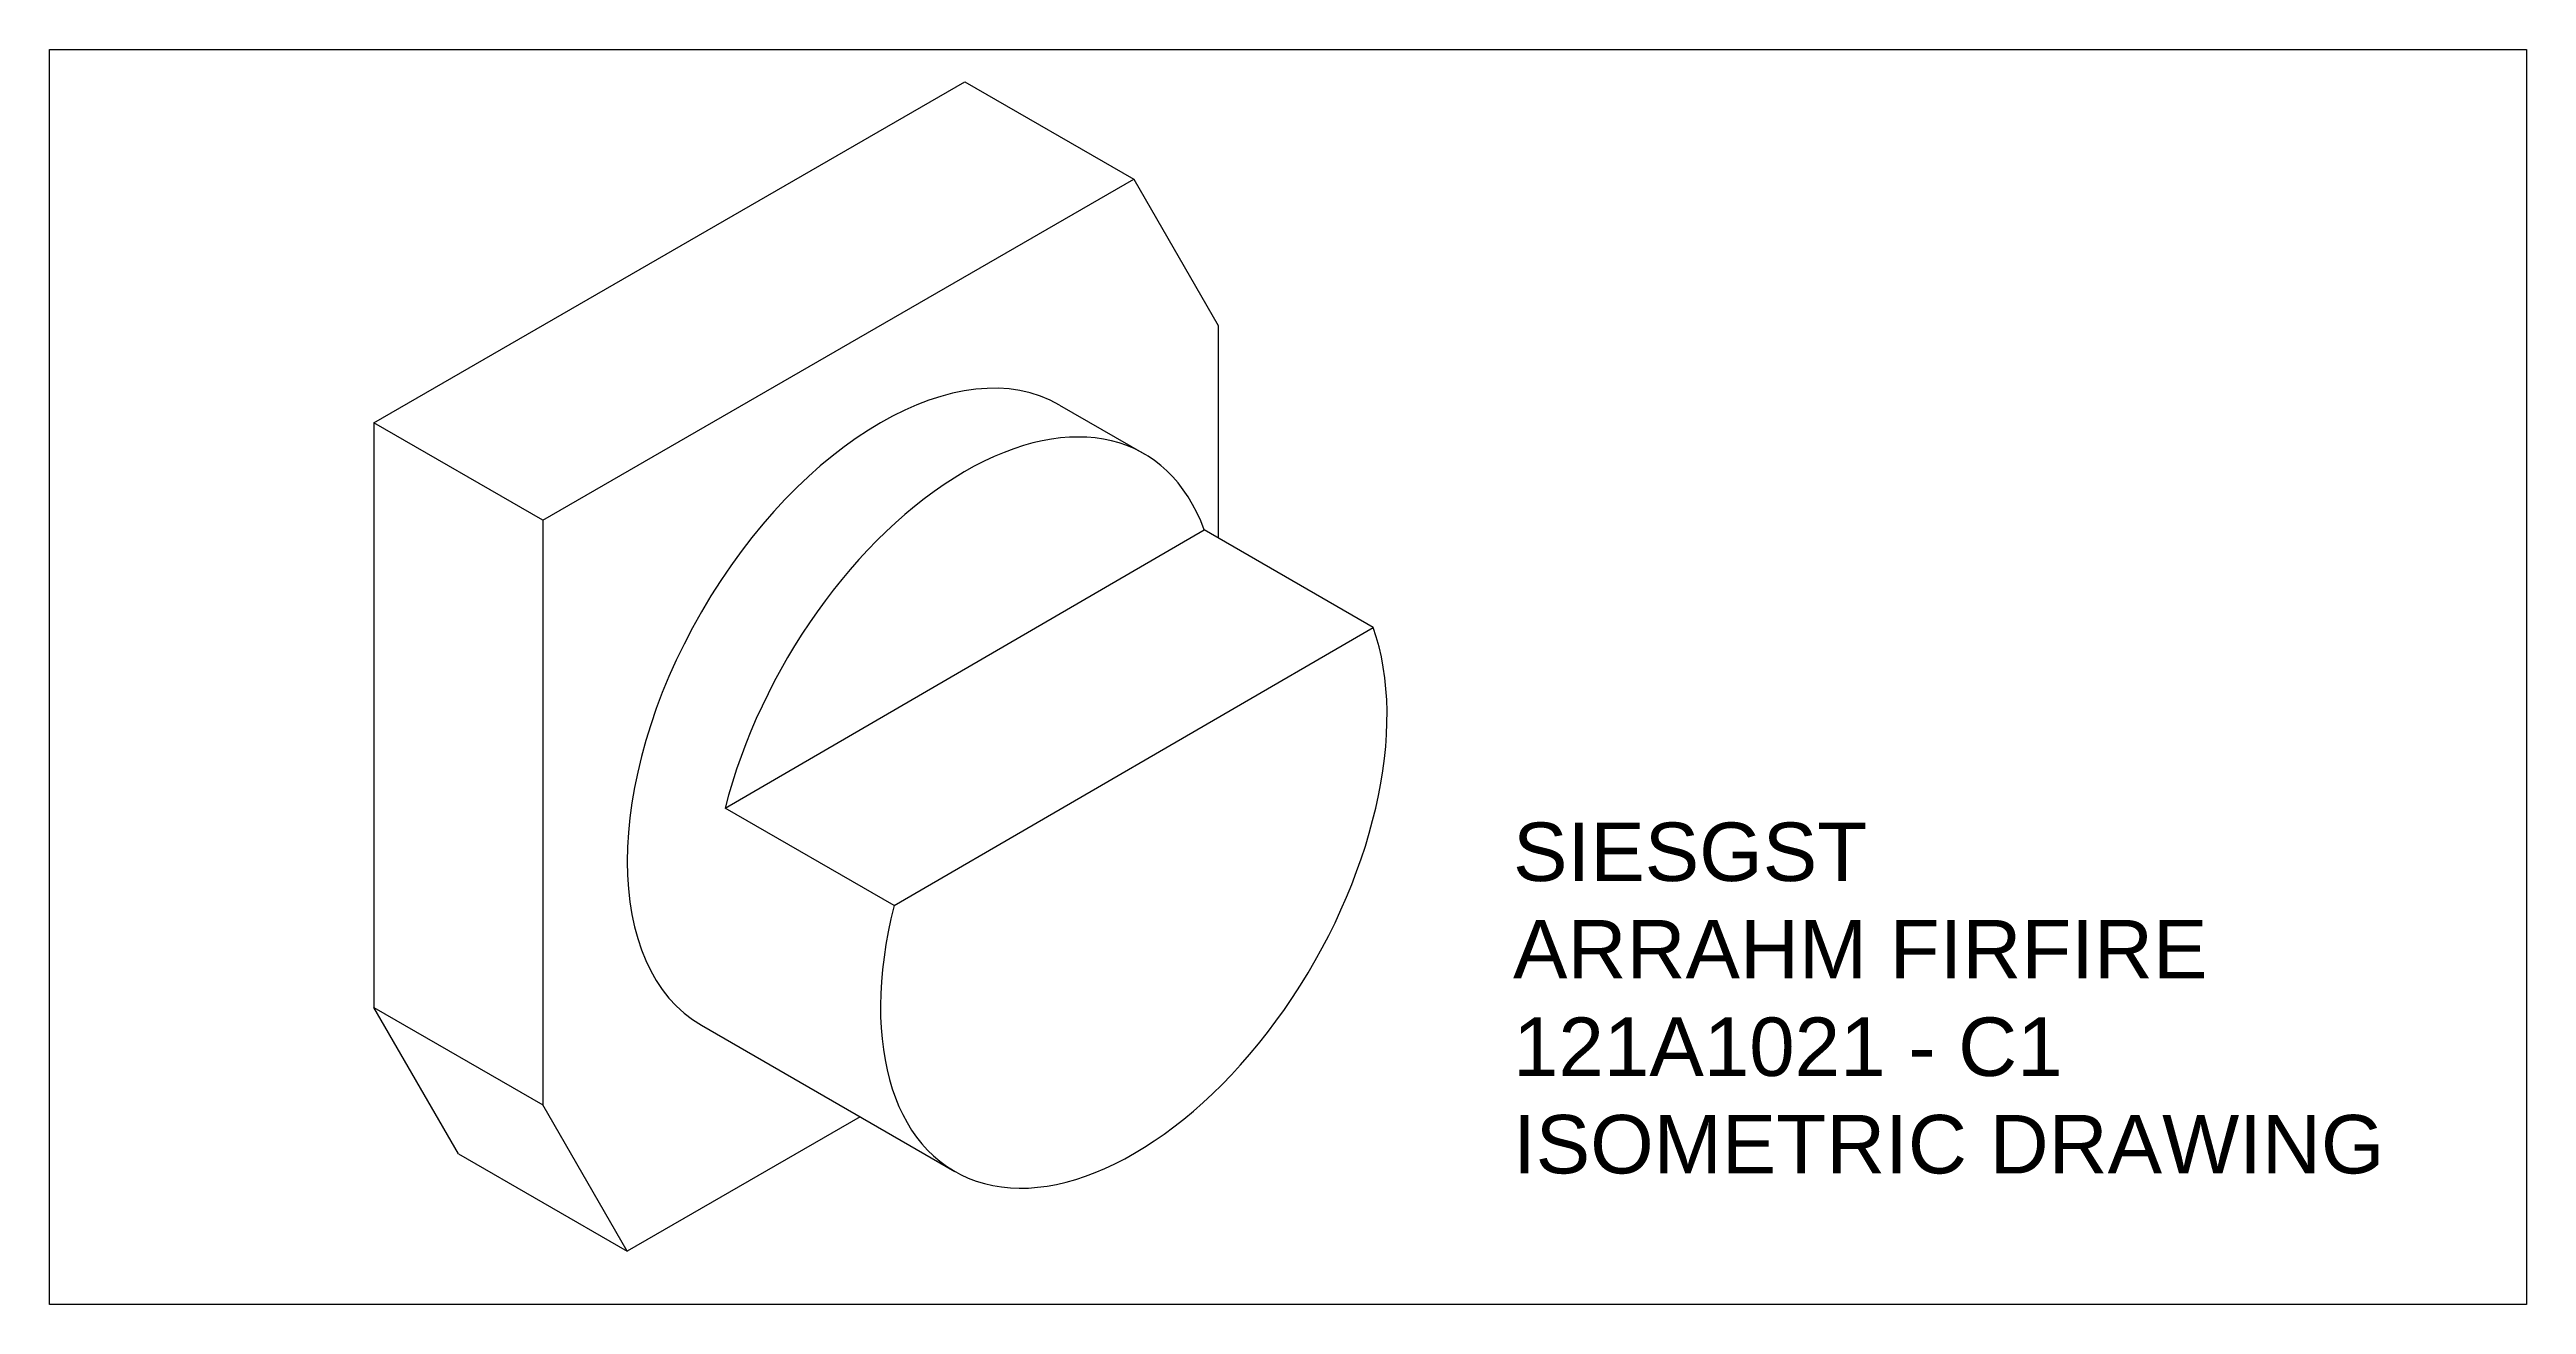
# Model space of a CAD drawing. Header units: inches. Extents: x 4 to 258, y 75 to 204.
import ezdxf

# ---------------------------------------------------------------- set-up
doc = ezdxf.new("R2010")
doc.units = ezdxf.units.IN
doc.header["$MEASUREMENT"] = 0
doc.styles.get("Standard").update_dxf_attribs({"font": 'arial.ttf'})

msp = doc.modelspace()

# ---------------------------------------------------------------- linework, layer by layer
for p, q in [((37, 165.88), (97.62, 200.88)), ((97.62, 200.88), (114.94, 190.88)), ((54.32, 155.88), (114.94, 190.88)), ((114.94, 190.88), (123.6, 175.88)), ((123.6, 175.88), (123.6, 154.06)), ((107.33, 167.7), (115.99, 162.7)), ((54.32, 155.88), (37, 165.88)), ((37, 165.88), (37, 105.88)), ((54.32, 155.88), (54.32, 95.88)), ((73.03, 126.35), (122.16, 154.89)), ((139.48, 144.89), (122.16, 154.89)), ((90.35, 116.35), (139.48, 144.89)), ((90.35, 116.35), (73.03, 126.35)), ((37, 105.88), (54.32, 95.88)), ((45.66, 90.88), (37, 105.88)), ((70.59, 104.06), (96.57, 89.06)), ((62.98, 80.88), (54.32, 95.88)), ((86.86, 94.66), (62.98, 80.88)), ((45.66, 90.88), (62.98, 80.88))]:
    msp.add_line(p, q)
msp.add_lwpolyline([(3.72, 204.18), (257.8, 204.18), (257.8, 75.41), (3.72, 75.41)], close=True)
for centre, start_param, end_param in [((88.96, 135.88), 3.141593, 6.283185), ((97.62, 130.88), 2.690404, 5.169611), ((114.94, 120.88), 5.169611, 8.973589)]:
    msp.add_ellipse(centre, major_axis=(-18.37, -31.82), ratio=0.57735, start_param=start_param, end_param=end_param)

# ---------------------------------------------------------------- texts
at = {"insert": (153.84, 124.86), "char_height": 0.2, "attachment_point": 1}
msp.add_mtext_dynamic_manual_height_columns('{\\H30x;SIESGST}\\P{\\H30x;ARRAHM FIRFIRE}\\P{\\H30x;121A1021 - C1}\\P{\\H30x;ISOMETRIC DRAWING}', width=103.9578, gutter_width=1, heights=[0], dxfattribs=at)

doc.saveas('drawing.dxf')
